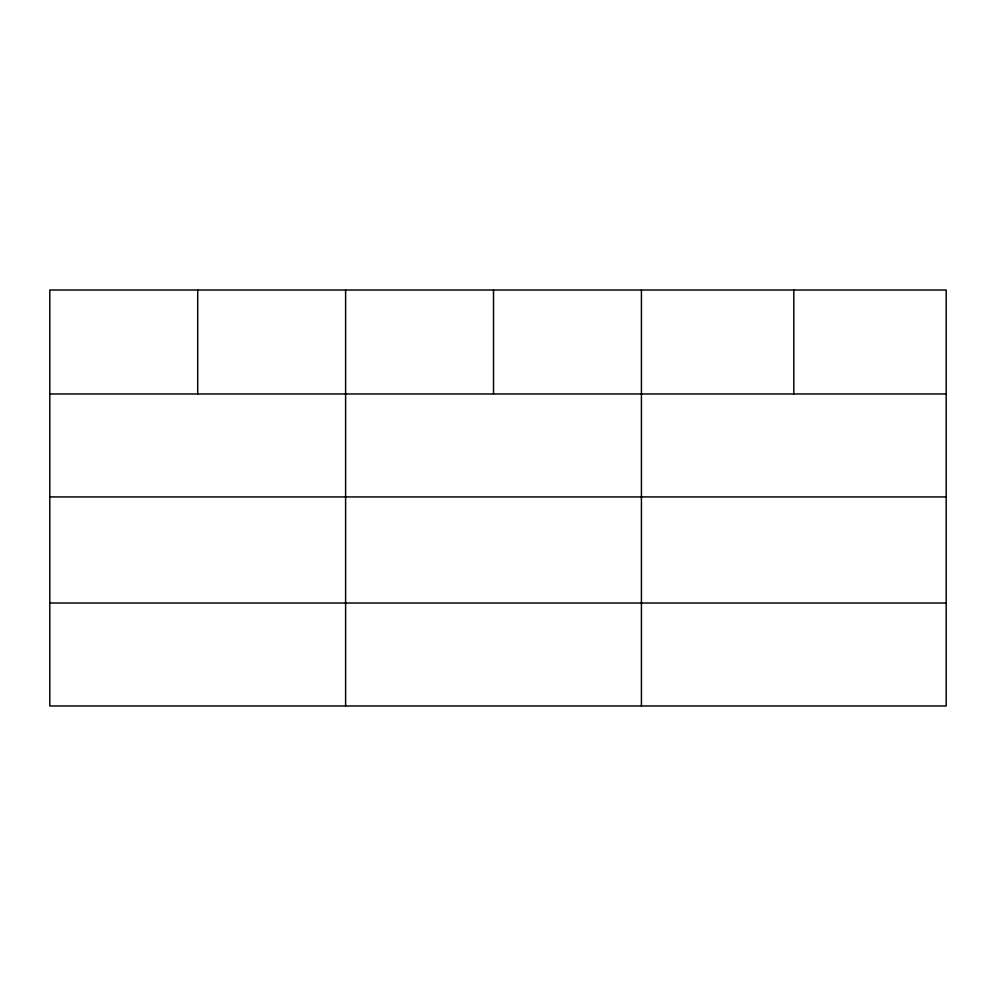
<?xml version="1.0" encoding="UTF-8"?>
<svg xmlns="http://www.w3.org/2000/svg" width="996" height="996" viewBox="0 0 996 996"><rect width="100%" height="100%" fill="white"/><g stroke="black" fill="none" stroke-linecap="round" stroke-linejoin="round"><path stroke-width="1.49" d="M946.2 496.929L946.2 290.023L49.8 290.023L49.8 705.977L946.2 705.977L946.2 496.929L49.8 496.929M49.8 393.968L946.2 393.968M49.8 603.016L946.2 603.016M793.812 290.023L793.812 393.968M641.424 290.023L641.424 705.977M493.518 290.023L493.518 393.968M345.612 290.023L345.612 705.977M197.706 290.023L197.706 393.968"/></g></svg>
